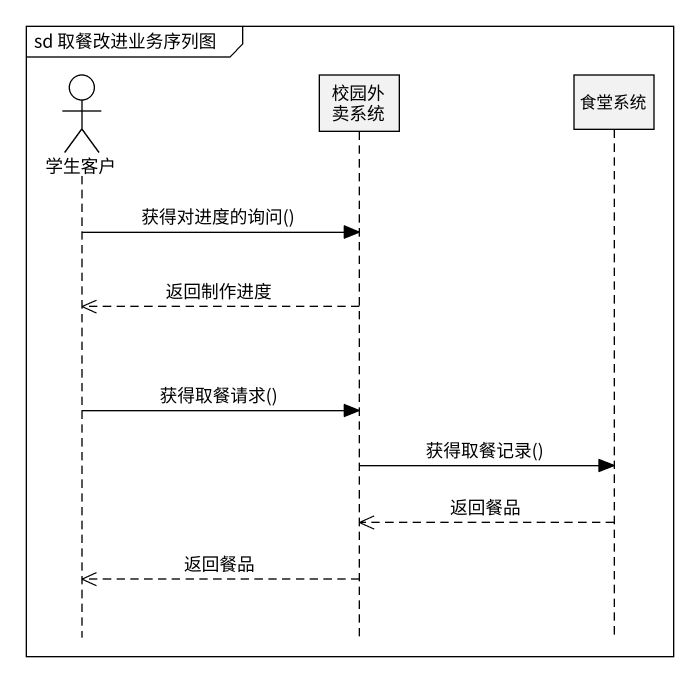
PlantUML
@startuml
mainframe sd 取餐改进业务序列图
hide footbox
actor 学生客户
participant 校园外卖系统
participant 食堂系统

学生客户 -> 校园外卖系统 : 获得对进度的询问()
校园外卖系统 -->> 学生客户 : 返回制作进度
学生客户 -> 校园外卖系统 : 获得取餐请求()
校园外卖系统 -> 食堂系统 : 获得取餐记录()
食堂系统 -->> 校园外卖系统 : 返回餐品
校园外卖系统 -->> 学生客户 : 返回餐品
@enduml
